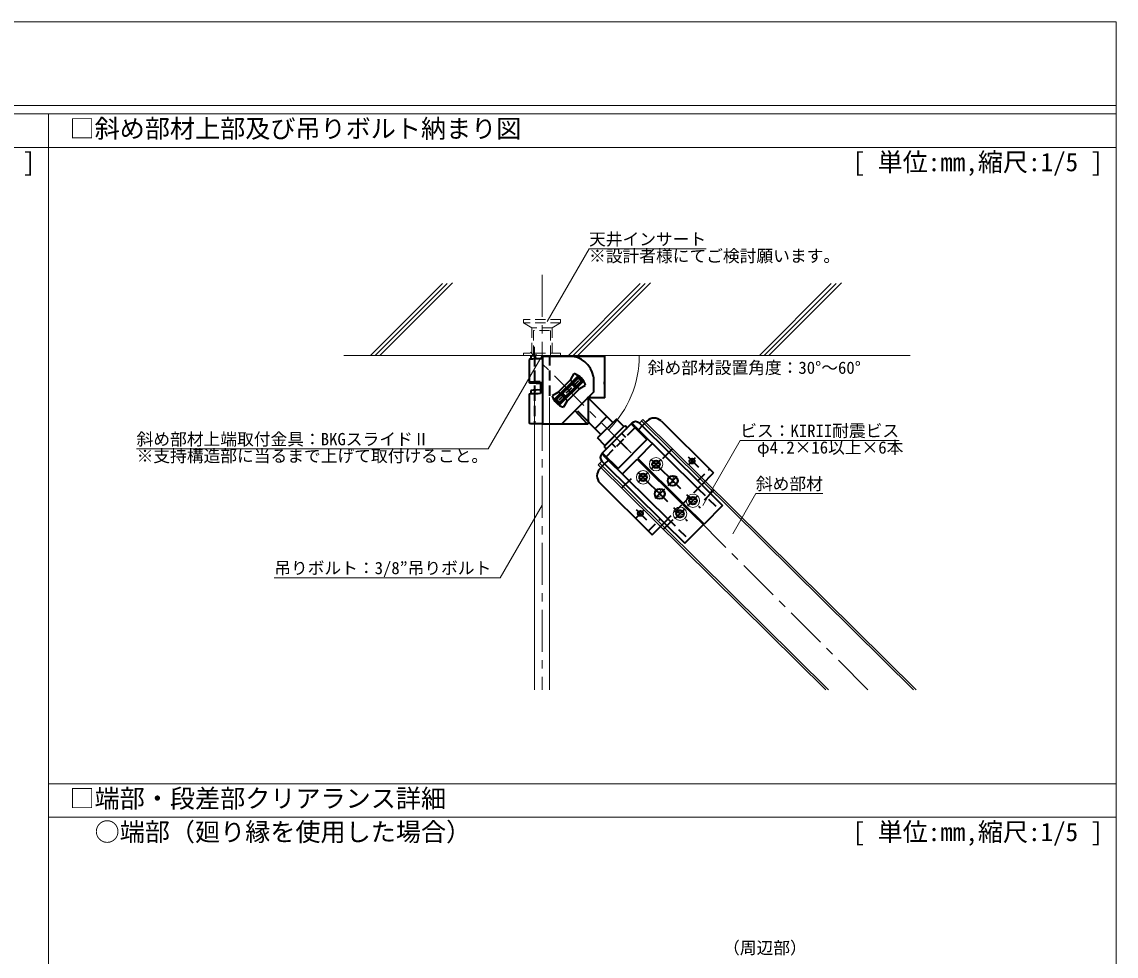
# Model space of a CAD drawing. Units: millimetres on the paper, enlarged 30 times, with parts at other scales. Extents: x -5790 to 5910, y -4184 to 4114.
# Drawn here: x 1987 to 5910, y 767 to 4114 of the extents above; entities that cross this region are included whole.
import ezdxf
from ezdxf.enums import TextEntityAlignment as Align

# ---------------------------------------------------------------- set-up
doc = ezdxf.new("R2010")
doc.units = ezdxf.units.MM
doc.header["$LTSCALE"] = 30
for name, pattern in [('CHAIN1', [8, 5, -1, 1, -1]), ('DASHED1', [1.8, 1.2, -0.6]), ('DOUBLE_CHAIN1', [8.8, 5, -1, 0.6, -0.6, 0.6, -1])]:
    doc.linetypes.add(name, pattern=pattern)
for name, color, linetype, lineweight in [('1-4_斜め部材', 6, 'Continuous', 35), ('1-5_寸法', 4, 'Continuous', 9), ('F-2', 3, 'Continuous', 18), ('F-6_文字', 7, 'Continuous', 18)]:
    doc.layers.add(name, color=color, linetype=linetype, lineweight=lineweight)
doc.styles.add('ＭＳ ゴシック', font='')
doc.styles.get('ＭＳ ゴシック').set_extended_font_data('MS Gothic')

msp = doc.modelspace()

# ---------------------------------------------------------------- linework, layer by layer
at = {"layer": '1-4_斜め部材', "color": 7, "lineweight": 18}
for p, q in [((3870.2, 3040.41), (4020.2, 3300.22)), ((4020.2, 3300.22), (4440.2, 3300.22)), ((3851.62, 2918.51), (3658.32, 2583.7)), ((3824.62, 2768.51), (3824.62, 1721.19)), ((3878.62, 2768.51), (3878.62, 1721.19)), ((4427.67, 2380.81), (4562.21, 2613.84)), ((4562.21, 2613.84), (5132.21, 2613.84)), ((3658.32, 2583.7), (2398.32, 2583.7)), ((4246.57, 2531.92), (4254.37, 2531.95)), ((4246.57, 2531.92), (4246.6, 2525.92)), ((4246.6, 2525.92), (4254.4, 2525.95)), ((4257.32, 2542.76), (4263.32, 2542.79)), ((4257.32, 2542.76), (4257.36, 2534.96)), ((4257.41, 2522.96), (4257.45, 2515.16)), ((4257.45, 2515.16), (4263.45, 2515.19)), ((4263.32, 2542.79), (4263.36, 2534.99)), ((4263.41, 2522.99), (4263.45, 2515.19)), ((4266.37, 2532.01), (4274.17, 2532.04)), ((4266.4, 2526.01), (4274.2, 2526.04)), ((4274.17, 2532.04), (4274.2, 2526.04)), ((4200.18, 2484.97), (4207.98, 2485)), ((4200.18, 2484.97), (4200.21, 2478.97)), ((4200.21, 2478.97), (4208.01, 2479)), ((4210.93, 2495.82), (4216.93, 2495.84)), ((4210.93, 2495.82), (4210.97, 2488.02)), ((4211.02, 2476.02), (4211.06, 2468.22)), ((4216.93, 2495.84), (4216.97, 2488.04)), ((4217.02, 2476.05), (4217.06, 2468.25)), ((4219.98, 2485.06), (4227.78, 2485.09)), ((4220.01, 2479.06), (4227.81, 2479.09)), ((4227.78, 2485.09), (4227.81, 2479.09)), ((4320.14, 2469.94), (4307.58, 2480.19)), ((4311.61, 2476.93), (4321.16, 2475.74)), ((4320.14, 2469.94), (4322.96, 2485.9)), ((4211.06, 2468.22), (4217.06, 2468.25)), ((4273.75, 2422.99), (4261.19, 2433.24)), ((4273.75, 2422.99), (4276.57, 2438.95)), ((4320.14, 2469.94), (4308.74, 2458.41)), ((4308.74, 2458.41), (4326.02, 2464.12)), ((4320.14, 2469.94), (4331.67, 2458.54)), ((4273.75, 2422.99), (4262.35, 2411.46)), ((4262.35, 2411.46), (4279.63, 2417.17)), ((4265.22, 2429.99), (4274.77, 2428.8)), ((4273.75, 2422.99), (4285.28, 2411.6)), ((4378.88, 2401.18), (4386.68, 2401.22)), ((4378.88, 2401.18), (4378.9, 2395.18)), ((4378.9, 2395.18), (4386.7, 2395.22)), ((4389.63, 2412.03), (4395.63, 2412.06)), ((4389.63, 2412.03), (4389.66, 2404.23)), ((4395.63, 2412.06), (4395.66, 2404.26)), ((4398.68, 2401.27), (4406.48, 2401.31)), ((4398.7, 2395.27), (4406.5, 2395.31)), ((4406.48, 2401.31), (4406.5, 2395.31)), ((4535.33, 2279.8), (4618.48, 2423.83)), ((4618.48, 2423.83), (4858.48, 2423.83)), ((3851.62, 2381.78), (3701.62, 2121.97)), ((4332.49, 2354.23), (4340.29, 2354.27)), ((4332.49, 2354.23), (4332.51, 2348.23)), ((4343.24, 2365.08), (4349.24, 2365.11)), ((4343.24, 2365.08), (4343.27, 2357.28)), ((4349.24, 2365.11), (4349.27, 2357.31)), ((4352.29, 2354.32), (4360.09, 2354.36)), ((4360.09, 2354.36), (4360.11, 2348.36)), ((4389.72, 2392.23), (4389.75, 2384.43)), ((4389.75, 2384.43), (4395.75, 2384.46)), ((4395.72, 2392.26), (4395.75, 2384.46)), ((4332.51, 2348.23), (4340.31, 2348.27)), ((4343.33, 2345.28), (4343.36, 2337.48)), ((4343.36, 2337.48), (4349.36, 2337.51)), ((4349.33, 2345.31), (4349.36, 2337.51)), ((4352.31, 2348.32), (4360.11, 2348.36)), ((3701.62, 2121.97), (2891.62, 2121.97))]:
    msp.add_line(p, q, dxfattribs=at)
at = {"layer": '1-4_斜め部材', "color": 4, "lineweight": 9}
for p, q in [((3530.84, 3178.69), (3270.66, 2918.51)), ((4240.12, 3178.69), (3979.94, 2918.51)), ((4925.1, 3178.69), (4664.92, 2918.51)), ((3494.31, 3176.11), (3236.72, 2918.51)), ((3511.76, 3176.58), (3253.69, 2918.51)), ((4203.59, 3176.11), (3946, 2918.51)), ((4221.04, 3176.58), (3962.97, 2918.51)), ((4888.57, 3176.11), (4630.98, 2918.51)), ((4906.02, 3176.58), (4647.95, 2918.51)), ((3824.62, 2915.25), (3824.62, 2949.43)), ((5171.51, 2918.51), (3141.44, 2918.51)), ((3854.62, 2918.51), (3781.47, 2918.51)), ((4213.62, 2689.08), (4200.75, 2676.06)), ((4208.54, 2683.95), (5182.86, 1721.19)), ((4213.6, 2689.07), (5193.1, 1721.19)), ((4868.72, 1721.19), (4053.35, 2526.89)), ((4066.22, 2539.92), (4053.36, 2526.9)), ((4878.96, 1721.19), (4058.41, 2532.01))]:
    msp.add_line(p, q, dxfattribs=at)
at = {"layer": '1-4_斜め部材', "color": 4, "linetype": 'CHAIN1', "lineweight": 9}
for p, q in [((3851.62, 3207.28), (3851.62, 1721.19)), ((5020.08, 1721.19), (3810.26, 2931.01))]:
    msp.add_line(p, q, dxfattribs=at)
at = {"layer": '1-4_斜め部材', "color": 4, "linetype": 'DASHED1', "lineweight": 9}
for p, q in [((3917.62, 3047.51), (3785.62, 3047.51)), ((3917.62, 3035.51), (3785.62, 3035.51)), ((3815.62, 3017.51), (3815.62, 2927.51)), ((3887.62, 3017.51), (3815.62, 3017.51)), ((3821.62, 3008.51), (3821.62, 2918.51)), ((3821.62, 3008.51), (3824.62, 3008.51)), ((3878.62, 3008.51), (3824.62, 3008.51)), ((3881.62, 3008.51), (3881.62, 2918.51)), ((3785.62, 2927.51), (3785.62, 2918.51)), ((3917.62, 2927.51), (3785.62, 2927.51)), ((3917.62, 2918.51), (3785.62, 2918.51)), ((3917.62, 2927.51), (3917.62, 2918.51))]:
    msp.add_line(p, q, dxfattribs=at)
at = {"layer": '1-4_斜め部材'}
for p, q in [((3805.42, 2904.61), (3805.42, 2821.8)), ((3811.42, 2916.63), (3811.42, 2905.64)), ((3824.62, 2903.36), (3824.63, 2903.36)), ((3854.62, 2916.63), (3947.62, 2916.63)), ((3854.62, 2684.31), (3854.62, 2906.76)), ((3947.62, 2916.63), (4076.62, 2916.63)), ((4076.62, 2766.92), (4076.62, 2916.63)), ((3895.24, 2760.33), (3980.96, 2846.02)), ((3903.73, 2760.33), (3980.96, 2837.53)), ((3954.85, 2833.1), (3908.18, 2786.43)), ((4000.05, 2826.92), (3914.33, 2741.24)), ((3991.57, 2826.92), (3914.33, 2749.72)), ((3952.73, 2830.98), (3984.99, 2798.7)), ((3954.85, 2833.1), (3966.72, 2853.67)), ((3968.86, 2814.83), (3983.29, 2829.26)), ((3980.96, 2846.02), (4000.05, 2826.92)), ((3980.96, 2837.53), (3980.96, 2846.02)), ((3980.96, 2837.53), (3991.57, 2826.92)), ((3991.57, 2826.92), (4000.05, 2826.92)), ((4037.72, 2787.89), (4037.72, 2826.63)), ((3811.42, 2793.03), (3811.42, 2780.78)), ((3845.59, 2823.91), (3845.9, 2781.87)), ((3908.18, 2786.43), (3887.6, 2774.55)), ((3910.3, 2788.55), (3942.56, 2756.27)), ((4037.65, 2787.79), (3923.02, 2673.15)), ((3947.65, 2793.63), (3937.04, 2804.24)), ((3947.65, 2793.63), (3937.04, 2783.02)), ((3987.12, 2800.83), (3940.45, 2754.16)), ((3947.65, 2793.63), (3958.26, 2804.23)), ((3947.65, 2793.63), (3958.25, 2783.02)), ((3987.12, 2800.83), (4007.69, 2812.7)), ((4076.62, 2823.63), (4074.82, 2823.63)), ((4076.62, 2766.92), (4076.62, 2817.63)), ((3805.42, 2779.76), (3805.42, 2675.06)), ((3914.33, 2741.24), (3895.24, 2760.33)), ((3903.73, 2760.33), (3895.24, 2760.33)), ((3914.33, 2749.72), (3903.73, 2760.33)), ((3926.43, 2772.42), (3912, 2758)), ((3914.33, 2749.72), (3914.33, 2741.24)), ((3940.45, 2754.16), (3928.57, 2733.58)), ((4013.77, 2769.91), (4105.36, 2678.28)), ((4076.62, 2766.92), (4016.65, 2766.92)), ((4016.65, 2766.92), (4016.65, 2673.15)), ((4028.23, 2766.92), (4022.21, 2772.34)), ((4013.5, 2673.15), (3970.53, 2720.67)), ((3978.82, 2720.01), (4062.92, 2635.86)), ((3854.62, 2673.15), (3854.62, 2684.31)), ((3854.62, 2673.15), (4016.65, 2673.15)), ((4041.71, 2657.08), (4084.15, 2699.5)), ((4173.6, 2675.9), (4066.06, 2567.07)), ((4171.49, 2673.77), (4227.83, 2618.1)), ((4200.75, 2676.06), (4423.96, 2455.5)), ((4227.65, 2683.65), (4210.57, 2666.36)), ((4278.56, 2683.95), (4466.35, 2498.39)), ((4077.52, 2595.84), (4145.1, 2664.03)), ((4187.26, 2662.41), (4185.15, 2660.27)), ((4187.26, 2662.41), (4410.47, 2441.84)), ((4077.34, 2595.98), (4050.19, 2623.14)), ((4227.83, 2618.1), (4124.51, 2513.54)), ((4129.1, 2612.09), (4156.25, 2584.93)), ((4247.44, 2602.94), (4194.72, 2549.6)), ((4068.17, 2569.21), (4124.51, 2513.54)), ((4079.72, 2553.58), (4081.83, 2555.71)), ((4079.72, 2553.58), (4302.93, 2333.01)), ((4058.96, 2512.93), (4076.04, 2530.22)), ((4066.22, 2539.92), (4289.43, 2319.36)), ((4073.9, 2532.33), (4076.04, 2530.22)), ((4087.4, 2545.99), (4089.53, 2543.88)), ((4139.9, 2494.11), (4192.61, 2547.46)), ((4355.64, 2386.36), (4192.61, 2547.46)), ((4357.75, 2388.5), (4194.72, 2549.6)), ((4423.96, 2455.5), (4466.35, 2498.39)), ((4059.26, 2462.02), (4247.05, 2276.46)), ((4423.96, 2455.5), (4498.65, 2381.7)), ((4355.64, 2386.36), (4357.75, 2388.5)), ((4355.64, 2386.36), (4430.33, 2312.56)), ((4357.75, 2388.5), (4432.44, 2314.69)), ((4498.65, 2381.7), (4432.44, 2314.69)), ((4247.05, 2276.46), (4289.43, 2319.36)), ((4289.43, 2319.36), (4364.12, 2245.55)), ((4364.12, 2245.55), (4430.33, 2312.56))]:
    msp.add_line(p, q, dxfattribs=at)
at = {"layer": '1-4_斜め部材', "linetype": 'DASHED1'}
for p, q in [((3824.62, 2918.51), (3824.62, 2768.51)), ((3824.62, 2915.25), (3824.62, 2828.38)), ((3878.62, 2918.51), (3878.62, 2768.51)), ((3824.62, 2791.7), (3824.68, 2673.61)), ((3921.54, 2786.62), (3940.63, 2767.52)), ((3954.66, 2819.73), (3973.75, 2800.63)), ((3958.31, 2823.38), (3977.4, 2804.28)), ((3917.89, 2782.97), (3936.98, 2763.88)), ((4013.62, 2673.45), (4013.62, 2673.45)), ((4187.26, 2662.41), (4173.6, 2675.9)), ((4081.83, 2555.71), (4185.15, 2660.27)), ((4137.75, 2639.63), (4151.41, 2626.13)), ((4210.57, 2666.36), (4197.07, 2652.71)), ((4101.91, 2603.35), (4115.56, 2589.85)), ((4079.72, 2553.58), (4066.06, 2567.07)), ((4076.04, 2530.22), (4089.53, 2543.88)), ((4410.31, 2469), (4452.69, 2511.89)), ((4357.75, 2388.5), (4423.96, 2455.5)), ((4410.47, 2441.84), (4485.16, 2368.04)), ((4341.99, 2399.86), (4344.1, 2401.99)), ((4289.43, 2319.36), (4355.64, 2386.36)), ((4233.39, 2289.96), (4275.78, 2332.85)), ((4302.93, 2333.01), (4377.62, 2259.21))]:
    msp.add_line(p, q, dxfattribs=at)
at = {"layer": '1-4_斜め部材', "linetype": 'CHAIN1'}
for p, q in [((4284.86, 2549.48), (4318.42, 2583.45)), ((4375, 2554.9), (4412.28, 2518.07)), ((4376.49, 2526.97), (4402.16, 2552.95)), ((4241.55, 2547.59), (4418.07, 2373.16)), ((4243.64, 2512.03), (4275.96, 2544.74)), ((4139.54, 2445.09), (4172.49, 2478.44)), ((4195.16, 2500.64), (4371.68, 2326.22)), ((4198.05, 2465.89), (4231.81, 2500.06)), ((4303.39, 2452.99), (4335.71, 2485.7)), ((4257.8, 2406.85), (4291.56, 2441.02)), ((4434.24, 2401.88), (4467.8, 2435.84)), ((4408.26, 2414), (4373.68, 2379)), ((4189.44, 2367.12), (4226.72, 2330.28)), ((4190.42, 2338.66), (4217.53, 2366.1)), ((4330.35, 2335.16), (4364.12, 2369.33)), ((4288.91, 2297.49), (4321.87, 2330.84))]:
    msp.add_line(p, q, dxfattribs=at)
at = {"layer": '1-4_斜め部材', "color": 4, "linetype": 'DASHED1', "lineweight": 9}
for points in [[(3785.62, 3047.51), (3785.62, 3035.51), (3815.62, 3017.51)], [(3917.62, 3047.51), (3917.62, 3035.51), (3887.62, 3017.51), (3887.62, 2927.51)]]:
    msp.add_lwpolyline(points, dxfattribs=at)
at = {"layer": '1-4_斜め部材'}
for points in [[(3854.62, 2906.76), (3846.07, 2906.73), (3837.79, 2906.63), (3830.02, 2906.47), (3822.99, 2906.26), (3816.93, 2905.99), (3812.01, 2905.69), (3808.38, 2905.35), (3806.17, 2904.99), (3805.42, 2904.61)], [(3824.62, 2915.25), (3827.73, 2917.05), (3830.02, 2918.37)], [(3854.62, 2906.76), (3854.62, 2916.63), (3854.62, 2918.51)], [(3845.5, 2823.9), (3837.24, 2823.8), (3829.51, 2823.64), (3822.55, 2823.42), (3816.55, 2823.15), (3811.72, 2822.85), (3808.19, 2822.51), (3806.07, 2822.14), (3805.42, 2821.77), (3806.27, 2821.4), (3808.59, 2821.04), (3812.3, 2820.7), (3817.31, 2820.4), (3823.44, 2820.14), (3830.53, 2819.93), (3838.34, 2819.77), (3845.53, 2819.69)], [(3824.62, 2791.7), (3827.73, 2793.5), (3830.02, 2794.82)], [(3845.51, 2823.04), (3840.68, 2822.95), (3836.28, 2822.83), (3832.43, 2822.68), (3829.26, 2822.49), (3826.86, 2822.29), (3825.31, 2822.07), (3824.64, 2821.85), (3824.89, 2821.62), (3826.03, 2821.4), (3828.05, 2821.19), (3830.88, 2821), (3834.42, 2820.83), (3838.58, 2820.69), (3843.23, 2820.59), (3845.52, 2820.55)], [(4074.82, 2823.63), (4074.82, 2817.63), (4076.62, 2817.63)], [(3845.81, 2781.87), (3837.54, 2781.77), (3829.79, 2781.61), (3822.79, 2781.39), (3816.76, 2781.13), (3811.88, 2780.82), (3808.29, 2780.48), (3806.12, 2780.12), (3805.42, 2779.76)], [(4077.34, 2595.98), (4145.24, 2663.85), (4118.09, 2691.01), (4050.19, 2623.14)]]:
    msp.add_lwpolyline(points, dxfattribs=at)
at = {"layer": '1-4_斜め部材', "linetype": 'DOUBLE_CHAIN1'}
msp.add_lwpolyline([(3854.64, 2673.16), (3846.09, 2673.19), (3837.81, 2673.29), (3830.04, 2673.45), (3823.01, 2673.66), (3816.95, 2673.93), (3812.03, 2674.23), (3808.4, 2674.57), (3805.45, 2675.05)], dxfattribs=at)
at = {"layer": '1-4_斜め部材', "color": 7, "lineweight": 18}
for centre, radius in [((4260.38, 2528.98), 24), ((4214, 2482.03), 24), ((4320.14, 2469.94), 18.01), ((4320.14, 2469.94), 16.21), ((4273.75, 2422.99), 18.01), ((4273.75, 2422.99), 16.21), ((4392.69, 2398.24), 24), ((4346.3, 2351.3), 24)]:
    msp.add_circle(centre, radius, dxfattribs=at)
at = {"layer": '1-4_斜め部材'}
for centre, radius in [((4260.39, 2528.99), 13.5), ((4389.73, 2540.36), 9), ((4214, 2482.04), 13.5), ((4320.14, 2469.94), 18), ((4273.75, 2423), 18), ((4392.7, 2398.25), 13.5), ((4204.17, 2352.58), 9), ((4346.31, 2351.3), 13.5)]:
    msp.add_circle(centre, radius, dxfattribs=at)
for centre, radius, start, end in [((3843.67, 2673.45), 245.31, 92.5588, 97.55402), ((3947.72, 2826.63), 90, 10.54723, 89.99998), ((3947.65, 2793.63), 63, 17.62668, 72.37388), ((3947.72, 2826.63), 90, 0, 10.54723), ((3838.47, 2609.82), 185.19, 87.75647, 98.39833), ((3947.65, 2793.63), 63, 197.62581, 252.37382), ((4187.26, 2662.41), 19.2, 45.34184, 135.34184), ((4253.26, 2658.35), 36, 45.34184, 135.34184), ((4149.36, 2659.8), 6, 315.25767, 135.25767), ((4081.78, 2591.62), 6, 135.25767, 315.25767), ((4079.72, 2553.58), 19.2, 135.34184, 225.34184), ((4084.57, 2487.63), 36, 135.34184, 225.34184)]:
    msp.add_arc(centre, radius, start, end, dxfattribs=at)
at = {"layer": '1-4_斜め部材', "color": 7, "lineweight": 18}
for centre, radius, start, end in [((3822.76, 2918.51), 377.52, 315, 0), ((4254.36, 2534.95), 3, 270.25765, 0.25767), ((4254.41, 2522.95), 3, 0.25767, 90.25765), ((4266.36, 2535.01), 3, 180.25767, 270.25767), ((4266.41, 2523.01), 3, 90.25767, 180.25767), ((4207.97, 2488), 3, 270.25765, 0.25767), ((4208.02, 2476), 3, 0.25767, 90.25765), ((4219.97, 2488.06), 3, 180.25767, 270.25767), ((4220.02, 2476.06), 3, 90.25767, 180.25767), ((4386.66, 2404.22), 3, 270.25765, 0.25767), ((4386.72, 2392.22), 3, 0.25767, 90.25765), ((4398.66, 2404.27), 3, 180.25767, 270.25767), ((4398.72, 2392.27), 3, 90.25767, 180.25767), ((4340.27, 2357.27), 3, 270.25765, 0.25767), ((4352.27, 2357.32), 3, 180.25767, 270.25767), ((4340.33, 2345.27), 3, 0.25767, 90.25765), ((4352.33, 2345.32), 3, 90.25767, 180.25767)]:
    msp.add_arc(centre, radius, start, end, dxfattribs=at)
at = {"layer": 'F-2'}
for p, q in [((-5790.28, 4113.86), (5909.72, 4113.86)), ((5909.72, 4113.86), (5909.72, -4136.14)), ((-5790.28, 3813.86), (5909.72, 3813.86)), ((-5790.28, 3783.86), (5909.72, 3783.86)), ((2082.69, 3783.86), (2082.69, -3656.14)), ((-5790.28, 3663.86), (5909.72, 3663.86)), ((2082.69, 1383.86), (5909.72, 1383.86)), ((2082.69, 1263.86), (5909.72, 1263.86))]:
    msp.add_line(p, q, dxfattribs=at)

# ---------------------------------------------------------------- texts
at = {"layer": '1-4_斜め部材', "color": 4, "style": 'ＭＳ ゴシック'}
for s, p in [('天井インサート', (4020.2, 3300.22)), ('※設計者様にてご検討願います。', (4020.2, 3240.22)), ('斜め部材設置角度：30°～60°', (4230.71, 2839.67)), ('ビス：KIRII耐震ビス', (4562.21, 2613.84)), ('斜め部材上端取付金具：BKGスライドⅡ', (2398.32, 2583.7)), ('\u3000φ4.2×16以上×6本', (4562.21, 2553.84)), ('※支持構造部に当るまで上げて取付けること。', (2398.32, 2523.7)), ('斜め部材', (4618.48, 2423.83)), ('吊りボルト：3/8”吊りボルト', (2891.62, 2121.97))]:
    msp.add_text(s, height=43.99, dxfattribs=at).set_placement(p, align=Align.BOTTOM_LEFT)
at = {"layer": '1-5_寸法', "style": 'ＭＳ ゴシック'}
msp.add_text('（周辺部）', height=43.99, dxfattribs=at).set_placement((4500.8, 761.13), align=Align.BOTTOM_LEFT)
at = {"layer": 'F-6_文字', "style": 'ＭＳ ゴシック'}
for s, p in [('□斜め部材上部及び吊りボルト納まり図', (2157.69, 3678.86)), ('[ 単位:mm,縮尺:1/30 ] ', (1092.69, 3558.86)), ('[ 単位:mm,縮尺:1/5 ] ', (4964.72, 3558.86)), ('□端部・段差部クリアランス詳細', (2157.69, 1278.86)), ('\u3000○端部（廻り縁を使用した場合）', (2157.69, 1158.86)), ('[ 単位:mm,縮尺:1/5 ] ', (4964.72, 1158.86))]:
    msp.add_text(s, height=65.98, dxfattribs=at).set_placement(p, align=Align.BOTTOM_LEFT)

doc.saveas('drawing.dxf')
